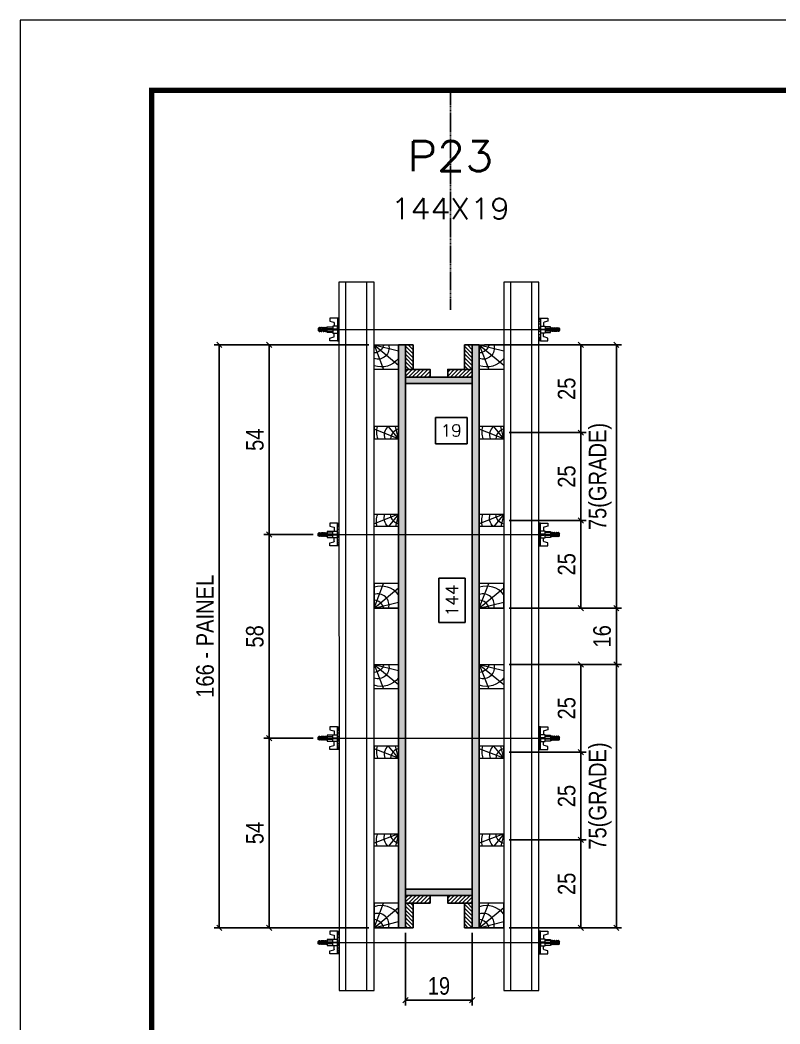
# Model space of a CAD drawing. Extents: x 808 to 7089, y -98 to 17032.
# Drawn here: x 808 to 1241, y 9569 to 10141 of the extents above; entities that cross this region are included whole.
import ezdxf
from ezdxf.enums import TextEntityAlignment as Align

# ---------------------------------------------------------------- set-up
doc = ezdxf.new("R2010")
doc.units = 0
doc.linetypes.add('DASHED', pattern=[0.75, 0.5, -0.25])
doc.linetypes.add('HIDDEN', pattern=[0.375, 0.25, -0.125])
for name, color, linetype in [('CHAPA', 1, 'Continuous'), ('Cota Seção (2x)', 241, 'Continuous'), ('MEIO_PONT', 93, 'Continuous'), ('SARRAFO', 251, 'Continuous'), ('Texto de Titulo', 7, 'Continuous'), ('Texto Qtd Sarr', 242, 'Continuous')]:
    doc.layers.add(name, color=color, linetype=linetype)
for name, color, linetype, lineweight in [('Folhas', 255, 'Continuous', 9), ('Hachura', 251, 'Continuous', 9), ('Madeira', 126, 'Continuous', 18), ('Perfil Metálico', 224, 'Continuous', 18), ('SARRAFO DE PRESSAO', 251, 'DASHED', 9), ('Texto Seção', 7, 'Continuous', 15)]:
    doc.layers.add(name, color=color, linetype=linetype, lineweight=lineweight)
doc.styles.add('COTA TECNICA 2X', font='techl___.ttf', dxfattribs={"height": 10})
doc.styles.add('ROMANS', font='romans.shx')
doc.dimstyles.new('SECAO PILAR', dxfattribs={"dimtxt": 10, "dimasz": 3, "dimexe": 3, "dimexo": 3, "dimgap": 3, "dimtad": 1, "dimdec": 1, "dimlfac": 0.5, "dimzin": 12, "dimdsep": 46, "dimtxsty": 'COTA TECNICA 2X', "dimblk1": 'OBLIQUE', "dimblk2": 'OBLIQUE', "dimsah": 1, "dimcen": 0.9, "dimclrd": 256, "dimclre": 256, "dimclrt": 256, "dimadec": 1, "dimazin": 3, "dimtfac": 1, "dimtdec": 1, "dimtmove": 0, "dimatfit": 3, "dimfxl": 1, "dimtolj": 1, "dimtzin": 12, "dimarcsym": 0})
doc.dimstyles.new('SECÇÃO 2', dxfattribs={"dimtxt": 7, "dimasz": 6, "dimexe": 0.18, "dimexo": 2, "dimgap": -4, "dimtad": 3, "dimdec": 1, "dimlfac": 0.5, "dimzin": 12, "dimdsep": 46, "dimtxsty": 'ROMANS', "dimblk": 'ARCHTICK', "dimcen": 0.09, "dimse1": 1, "dimse2": 1, "dimsd1": 1, "dimsd2": 1, "dimclrd": 180, "dimclre": 5, "dimclrt": 1, "dimadec": 0, "dimazin": 3, "dimtfac": 1, "dimtdec": 1, "dimtofl": 0, "dimtmove": 0, "dimatfit": 3, "dimldrblk": 'ARCHTICK', "dimfxl": 1, "dimtolj": 1, "dimtzin": 0, "dimarcsym": 0})
pattern_1 = [(135, (-21863.519, 19079.9764), (-1.12253202, -1.12253202), [])]

# ---------------------------------------------------------------- blocks, each defined once
blk = doc.blocks.new('9999999999')
at = {"layer": 'Folhas'}
blk.add_lwpolyline([(98138.98, 34190.21), (99623.98, 34190.21), (99623.98, 35240.21), (98138.98, 35240.21)], close=True, dxfattribs=at)
at = {"layer": 'Folhas', "color": 30, "const_width": 3}
blk.add_lwpolyline([(98213.98, 34230.21), (99583.98, 34230.21), (99583.98, 35200.21), (98213.98, 35200.21)], close=True, dxfattribs=at)
blk = doc.blocks.new('titulo1')
at = {"layer": 'Defpoints', "color": 252, "linetype": 'HIDDEN', "ltscale": 2}
blk.add_line((0, 0), (0, 125), dxfattribs=at)
at = {"layer": 'Defpoints', "style": 'ROMANS', "oblique": 15}
blk.add_attdef('FOLHA', text='', height=10, dxfattribs=at).set_placement((0, 15.58), align=Align.MIDDLE_CENTER)
at = {"layer": 'Texto Qtd Sarr', "color": 3, "style": 'ROMANS', "oblique": 15}
for tag, height, p in [('TITULO', 17, (0, 71.45)), ('SEÇÃO', 12, (0, 41.55))]:
    blk.add_attdef(tag, text='', height=height, dxfattribs=at).set_placement(p, align=Align.MIDDLE_CENTER)
blk = doc.blocks.new('*D807')
at = {"layer": 'Cota Seção (2x)', "color": 180, "lineweight": -2, "transparency": 16777216}
for p, q in [((1062.89, 9914.74), (1044.89, 9914.74)), ((1044.89, 9914.74), (1044.89, 9899.74)), ((1062.89, 9899.74), (1062.89, 9914.74)), ((1044.89, 9899.74), (1062.89, 9899.74))]:
    blk.add_line(p, q, dxfattribs=at)
at = {"layer": 'Defpoints', "color": 0, "transparency": 16777216}
for p in [(1027.89, 9916.7), (1065.89, 9916.7), (1027.89, 9895.74)]:
    blk.add_point(p, dxfattribs=at)
at = {"layer": 'Cota Seção (2x)', "color": 1, "transparency": 16777216, "insert": (1053.89, 9907.24), "char_height": 7, "attachment_point": 5, "style": 'ROMANS'}
blk.add_mtext('\\A1;19', dxfattribs=at)
blk = doc.blocks.new('_ArchTick')
at = {"color": 0, "linetype": 'ByBlock', "const_width": 0.15}
blk.add_lwpolyline([(-0.5, -0.5), (0.5, 0.5)], dxfattribs=at)
blk = doc.blocks.new('*D808')
at = {"layer": 'Cota Seção (2x)', "color": 180, "lineweight": -2, "transparency": 16777216}
for p, q in [((1061.89, 9823.14), (1046.89, 9823.14)), ((1046.89, 9823.14), (1046.89, 9797.8)), ((1061.89, 9797.8), (1061.89, 9823.14)), ((1046.89, 9797.8), (1061.89, 9797.8))]:
    blk.add_line(p, q, dxfattribs=at)
at = {"layer": 'Defpoints', "color": 0, "transparency": 16777216}
for p in [(1027.89, 9934.02), (1027.89, 9646.02), (1065.89, 9646.02)]:
    blk.add_point(p, dxfattribs=at)
at = {"layer": 'Cota Seção (2x)', "color": 1, "transparency": 16777216, "insert": (1054.39, 9810.47), "char_height": 7, "attachment_point": 5, "rotation": 90, "style": 'ROMANS'}
blk.add_mtext('\\A1;144', dxfattribs=at)
blk = doc.blocks.new('_Oblique')
at = {"color": 0, "linetype": 'ByBlock', "lineweight": -2}
blk.add_line((-0.5, -0.5), (0.5, 0.5), dxfattribs=at)
blk = doc.blocks.new('*D809')
at = {"layer": 'Cota Seção (2x)', "lineweight": -2, "transparency": 16777216}
for p, q in [((1006.9, 9956.02), (918.73, 9956.02)), ((921.73, 9956.02), (921.73, 9624.02)), ((1006.94, 9624.02), (918.73, 9624.02))]:
    blk.add_line(p, q, dxfattribs=at)
at = {"layer": 'Defpoints', "color": 0, "transparency": 16777216}
for p in [(1009.9, 9956.02), (921.73, 9624.02), (1009.94, 9624.02)]:
    blk.add_point(p, dxfattribs=at)
at = {"layer": 'Cota Seção (2x)', "lineweight": -2, "transparency": 16777216, "xscale": 3, "yscale": 3, "zscale": 3}
for p, rotation in [((921.73, 9956.02), 90), ((921.73, 9624.02), 270)]:
    blk.add_blockref('_Oblique', p, dxfattribs=dict(at, rotation=rotation))
at = {"layer": 'Cota Seção (2x)', "transparency": 16777216, "insert": (913.63, 9790.02), "char_height": 10, "attachment_point": 5, "rotation": 90, "style": 'COTA TECNICA 2X'}
blk.add_mtext('\\A1;166 - PAINEL', dxfattribs=at)
blk = doc.blocks.new('*D810')
at = {"layer": 'Cota Seção (2x)', "lineweight": -2, "transparency": 16777216}
for p, q in [((1006.89, 9956.02), (947.15, 9956.02)), ((950.15, 9956.02), (950.15, 9847.96)), ((975.12, 9847.96), (947.15, 9847.96))]:
    blk.add_line(p, q, dxfattribs=at)
at = {"layer": 'Defpoints', "color": 0, "transparency": 16777216}
for p in [(1009.89, 9956.02), (950.15, 9847.96), (978.12, 9847.96)]:
    blk.add_point(p, dxfattribs=at)
at = {"layer": 'Cota Seção (2x)', "lineweight": -2, "transparency": 16777216, "xscale": 3, "yscale": 3, "zscale": 3}
for p, rotation in [((950.15, 9956.02), 90), ((950.15, 9847.96), 270)]:
    blk.add_blockref('_Oblique', p, dxfattribs=dict(at, rotation=rotation))
at = {"layer": 'Cota Seção (2x)', "transparency": 16777216, "insert": (942.04, 9901.99), "char_height": 10, "attachment_point": 5, "rotation": 90, "style": 'COTA TECNICA 2X'}
blk.add_mtext('\\A1;54', dxfattribs=at)
blk = doc.blocks.new('*D811')
at = {"layer": 'Cota Seção (2x)', "lineweight": -2, "transparency": 16777216}
for p, q in [((975.12, 9731.96), (947.15, 9731.96)), ((950.15, 9731.96), (950.15, 9624.02)), ((1006.89, 9624.02), (947.15, 9624.02))]:
    blk.add_line(p, q, dxfattribs=at)
at = {"layer": 'Defpoints', "color": 0, "transparency": 16777216}
for p in [(978.12, 9731.96), (950.15, 9624.02), (1009.89, 9624.02)]:
    blk.add_point(p, dxfattribs=at)
at = {"layer": 'Cota Seção (2x)', "lineweight": -2, "transparency": 16777216, "xscale": 3, "yscale": 3, "zscale": 3}
for p, rotation in [((950.15, 9731.96), 90), ((950.15, 9624.02), 270)]:
    blk.add_blockref('_Oblique', p, dxfattribs=dict(at, rotation=rotation))
at = {"layer": 'Cota Seção (2x)', "transparency": 16777216, "insert": (942.04, 9677.99), "char_height": 10, "attachment_point": 5, "rotation": 90, "style": 'COTA TECNICA 2X'}
blk.add_mtext('\\A1;54', dxfattribs=at)
blk = doc.blocks.new('*D812')
at = {"layer": 'Cota Seção (2x)', "lineweight": -2, "transparency": 16777216}
for p, q in [((1072.89, 9956.02), (1130.82, 9956.02)), ((1127.82, 9956.02), (1127.82, 9906.02)), ((1086.89, 9906.02), (1130.82, 9906.02))]:
    blk.add_line(p, q, dxfattribs=at)
at = {"layer": 'Defpoints', "color": 0, "transparency": 16777216}
for p in [(1069.89, 9956.02), (1083.89, 9906.02), (1127.82, 9906.02)]:
    blk.add_point(p, dxfattribs=at)
at = {"layer": 'Cota Seção (2x)', "lineweight": -2, "transparency": 16777216, "xscale": 3, "yscale": 3, "zscale": 3}
for p, rotation in [((1127.82, 9956.02), 90), ((1127.82, 9906.02), 270)]:
    blk.add_blockref('_Oblique', p, dxfattribs=dict(at, rotation=rotation))
at = {"layer": 'Cota Seção (2x)', "transparency": 16777216, "insert": (1119.71, 9931.02), "char_height": 10, "attachment_point": 5, "rotation": 90, "style": 'COTA TECNICA 2X'}
blk.add_mtext('\\A1;25', dxfattribs=at)
blk = doc.blocks.new('C')
at = {"layer": 'Hachura', "color": 0}
for p, q in [((0, 3.22), (0, -3.22)), ((0.45, 3.22), (0, 3.22)), ((0.46, 3.16), (0, 3.16)), ((0.46, 3.05), (0, 3.05)), ((0.46, 2.88), (0, 2.88)), ((0.45, -3.23), (0.45, 3.22)), ((0.45, 3.22), (2.58, 3.22)), ((2.58, 3.22), (2.58, 2.39)), ((0, 2.75), (0, -1.16)), ((0.46, 2.65), (0, 2.65)), ((0.46, 2.23), (0, 2.23)), ((0.46, 1.51), (0, 1.51)), ((0.39, 0.49), (0.17, 0.49)), ((1.74, 0.97), (0.45, 0.97)), ((1.45, 0.1), (0.45, 0.1)), ((1.35, 1.94), (1.35, 0.96)), ((2.58, 2.39), (1.47, 2.09)), ((1.74, -0.97), (1.74, 0.97)), ((1.74, 0.97), (1.74, 0.84)), ((1.74, 0.97), (1.74, 0.84)), ((1.74, 0.84), (3.35, 0.84)), ((3.35, 0.45), (1.74, 0.45)), ((3.32, 0.84), (3.32, -0.84)), ((3.35, 0.84), (3.35, -0.84)), ((3.68, 0.45), (3.35, 0.45)), ((3.84, -0.52), (3.35, 0.45)), ((3.35, 0.06), (3.67, -0.57)), ((3.68, 0.45), (4.16, -0.52)), ((3.72, 0.5), (4.25, -0.57)), ((4.37, -0.55), (3.83, 0.53)), ((4.15, 0.45), (3.93, 0.45)), ((4.42, -0.52), (3.93, 0.45)), ((4.15, 0.45), (4.26, 0.45)), ((4.26, 0.45), (4.74, -0.52)), ((4.3, 0.5), (4.83, -0.57)), ((4.95, -0.55), (4.41, 0.53)), ((4.51, 0.45), (4.84, 0.45)), ((5, -0.52), (4.51, 0.45)), ((4.84, 0.45), (5.32, -0.52)), ((4.88, 0.5), (5.41, -0.57)), ((5.53, -0.55), (4.99, 0.53)), ((5.58, -0.52), (5.09, 0.45)), ((5.42, 0.45), (5.09, 0.45)), ((5.58, -0.52), (5.09, 0.45)), ((5.42, 0.45), (5.74, -0.19)), ((5.46, 0.5), (5.74, -0.07)), ((5.74, 0.19), (5.57, 0.53)), ((5.74, 0.32), (5.68, 0.45)), ((5.68, 0.45), (5.74, 0.45)), ((5.74, 0.45), (5.9, 0.29)), ((5.74, 0.45), (5.74, -0.52)), ((5.9, -0.36), (5.9, 0.29)), ((0.45, 0), (0, 0)), ((0.46, -1.52), (0, -1.52)), ((0.46, -2.23), (0, -2.23)), ((0.46, -2.65), (0, -2.65)), ((0.08, -0.48), (0.29, -0.48)), ((0.29, -0.48), (0.4, -0.48)), ((0.45, 0), (0.45, -0.97)), ((0.45, -0.16), (1.45, -0.16)), ((0.45, -0.65), (0.45, -0.32)), ((0.45, -3.23), (0.45, -0.65)), ((0.45, -0.97), (1.74, -0.97)), ((1.35, -1.94), (1.35, -0.97)), ((2.58, -2.39), (1.47, -2.1)), ((3.35, -0.32), (1.74, -0.32)), ((3.35, -0.84), (1.74, -0.84)), ((2.58, -3.23), (2.58, -2.39)), ((3.35, -0.07), (3.58, -0.52)), ((3.35, -0.52), (3.58, -0.52)), ((3.84, -0.52), (4.16, -0.52)), ((4.42, -0.52), (4.74, -0.52)), ((4.63, -0.52), (4.74, -0.52)), ((5, -0.52), (5.32, -0.52)), ((5.58, -0.52), (5.74, -0.52)), ((5.74, -0.52), (5.9, -0.36)), ((5.74, -0.52), (5.74, -0.52)), ((0.46, -2.88), (0, -2.88)), ((0.46, -3.05), (0, -3.05)), ((0.46, -3.16), (0, -3.16)), ((0, -3.22), (2.57, -3.22))]:
    blk.add_line(p, q, dxfattribs=at)
for centre, radius, start, end in [((1.52, 1.94), 0.161, 104.7436, 180), ((1.44, -0.03), 0.129, 272.695, 87.305), ((3.81, 0.39), 0.143, 25.5688, 154.4312), ((4.39, 0.39), 0.143, 25.5688, 154.4312), ((4.97, 0.39), 0.143, 25.5688, 154.4312), ((5.55, 0.39), 0.143, 25.5688, 154.4312), ((0.17, -0.37), 0.174, 221.744, 317.8592), ((1.52, -1.94), 0.161, 180, 255.2564), ((3.71, -0.4), 0.174, 222.1408, 318.256), ((4.29, -0.4), 0.174, 222.1408, 318.256), ((4.87, -0.4), 0.174, 222.1408, 318.256), ((5.45, -0.4), 0.174, 222.1408, 318.256), ((5.61, -0.4), 0.174, 317.8592, 318.256)]:
    blk.add_arc(centre, radius, start, end, dxfattribs=at)
blk = doc.blocks.new('*D826')
at = {"layer": 'Cota Seção (2x)', "lineweight": -2, "transparency": 16777216}
for p, q in [((975.12, 9847.96), (947.15, 9847.96)), ((950.15, 9847.96), (950.15, 9731.96)), ((975.12, 9731.96), (947.15, 9731.96))]:
    blk.add_line(p, q, dxfattribs=at)
at = {"layer": 'Defpoints', "color": 0, "transparency": 16777216}
for p in [(978.12, 9847.96), (950.15, 9731.96), (978.12, 9731.96)]:
    blk.add_point(p, dxfattribs=at)
at = {"layer": 'Cota Seção (2x)', "lineweight": -2, "transparency": 16777216, "xscale": 3, "yscale": 3, "zscale": 3}
for p, rotation in [((950.15, 9847.96), 90), ((950.15, 9731.96), 270)]:
    blk.add_blockref('_Oblique', p, dxfattribs=dict(at, rotation=rotation))
at = {"layer": 'Cota Seção (2x)', "transparency": 16777216, "insert": (942.02, 9789.96), "char_height": 10, "attachment_point": 5, "rotation": 90, "style": 'COTA TECNICA 2X'}
blk.add_mtext('\\A1;58', dxfattribs=at)
blk = doc.blocks.new('PONTALETE')
at = {"layer": 'Madeira'}
for q in [(2.71, 7), (7, 5.76), (7, 1.74)]:
    blk.add_line((0, 0), q, dxfattribs=at)
blk.add_lwpolyline([(0, 0), (7, 0), (7, 7), (0, 7)], close=True, dxfattribs=at)
for centre, radius, start, end in [((2.04, 0.06), 6.23, 37.2818, 109.0913), ((1.09, 0.9), 3.19, 343.603, 109.9847), ((-0.21, -0.78), 3.09, 14.6322, 86.0383)]:
    blk.add_arc(centre, radius, start, end, dxfattribs=at)
blk = doc.blocks.new('MEIO PONTALETE')
at = {"layer": 'Madeira'}
for q in [(2.71, 7), (3.5, 2.88), (3.5, 0.87)]:
    blk.add_line((0, 0), q, dxfattribs=at)
blk.add_lwpolyline([(0, 0), (3.5, 0), (3.5, 7), (0, 7)], close=True, dxfattribs=at)
for centre, radius, start, end in [((2.04, 0.06), 6.23, 76.4499, 109.0913), ((1.09, 0.9), 3.19, 40.9063, 109.9847), ((-0.21, -0.78), 3.09, 14.6322, 86.0383)]:
    blk.add_arc(centre, radius, start, end, dxfattribs=at)
blk = doc.blocks.new('*D827')
at = {"layer": 'Cota Seção (2x)', "lineweight": -2, "transparency": 16777216}
for p, q in [((1086.89, 9906.02), (1130.82, 9906.02)), ((1127.82, 9906.02), (1127.82, 9856.02)), ((1086.89, 9856.02), (1130.82, 9856.02))]:
    blk.add_line(p, q, dxfattribs=at)
at = {"layer": 'Defpoints', "color": 0, "transparency": 16777216}
for p in [(1083.89, 9906.02), (1083.89, 9856.02), (1127.82, 9856.02)]:
    blk.add_point(p, dxfattribs=at)
at = {"layer": 'Cota Seção (2x)', "lineweight": -2, "transparency": 16777216, "xscale": 3, "yscale": 3, "zscale": 3}
for p, rotation in [((1127.82, 9906.02), 90), ((1127.82, 9856.02), 270)]:
    blk.add_blockref('_Oblique', p, dxfattribs=dict(at, rotation=rotation))
at = {"layer": 'Cota Seção (2x)', "transparency": 16777216, "insert": (1119.71, 9881.02), "char_height": 10, "attachment_point": 5, "rotation": 90, "style": 'COTA TECNICA 2X'}
blk.add_mtext('\\A1;25', dxfattribs=at)
blk = doc.blocks.new('*D828')
at = {"layer": 'Cota Seção (2x)', "lineweight": -2, "transparency": 16777216}
for p, q in [((1086.89, 9856.02), (1130.82, 9856.02)), ((1127.82, 9856.02), (1127.82, 9806.02)), ((1086.89, 9806.02), (1130.82, 9806.02))]:
    blk.add_line(p, q, dxfattribs=at)
at = {"layer": 'Defpoints', "color": 0, "transparency": 16777216}
for p in [(1083.89, 9856.02), (1083.89, 9806.02), (1127.82, 9806.02)]:
    blk.add_point(p, dxfattribs=at)
at = {"layer": 'Cota Seção (2x)', "lineweight": -2, "transparency": 16777216, "xscale": 3, "yscale": 3, "zscale": 3}
for p, rotation in [((1127.82, 9856.02), 90), ((1127.82, 9806.02), 270)]:
    blk.add_blockref('_Oblique', p, dxfattribs=dict(at, rotation=rotation))
at = {"layer": 'Cota Seção (2x)', "transparency": 16777216, "insert": (1119.71, 9831.02), "char_height": 10, "attachment_point": 5, "rotation": 90, "style": 'COTA TECNICA 2X'}
blk.add_mtext('\\A1;25', dxfattribs=at)
blk = doc.blocks.new('*D829')
at = {"layer": 'Cota Seção (2x)', "lineweight": -2, "transparency": 16777216}
for p, q in [((1086.89, 9774.02), (1130.82, 9774.02)), ((1127.82, 9774.02), (1127.82, 9724.02)), ((1086.89, 9724.02), (1130.82, 9724.02))]:
    blk.add_line(p, q, dxfattribs=at)
at = {"layer": 'Defpoints', "color": 0, "transparency": 16777216}
for p in [(1083.89, 9774.02), (1083.89, 9724.02), (1127.82, 9724.02)]:
    blk.add_point(p, dxfattribs=at)
at = {"layer": 'Cota Seção (2x)', "lineweight": -2, "transparency": 16777216, "xscale": 3, "yscale": 3, "zscale": 3}
for p, rotation in [((1127.82, 9774.02), 90), ((1127.82, 9724.02), 270)]:
    blk.add_blockref('_Oblique', p, dxfattribs=dict(at, rotation=rotation))
at = {"layer": 'Cota Seção (2x)', "transparency": 16777216, "insert": (1119.71, 9749.02), "char_height": 10, "attachment_point": 5, "rotation": 90, "style": 'COTA TECNICA 2X'}
blk.add_mtext('\\A1;25', dxfattribs=at)
blk = doc.blocks.new('*D830')
at = {"layer": 'Cota Seção (2x)', "lineweight": -2, "transparency": 16777216}
for p, q in [((1086.89, 9724.02), (1130.82, 9724.02)), ((1127.82, 9724.02), (1127.82, 9674.02)), ((1086.89, 9674.02), (1130.82, 9674.02))]:
    blk.add_line(p, q, dxfattribs=at)
at = {"layer": 'Defpoints', "color": 0, "transparency": 16777216}
for p in [(1083.89, 9724.02), (1083.89, 9674.02), (1127.82, 9674.02)]:
    blk.add_point(p, dxfattribs=at)
at = {"layer": 'Cota Seção (2x)', "lineweight": -2, "transparency": 16777216, "xscale": 3, "yscale": 3, "zscale": 3}
for p, rotation in [((1127.82, 9724.02), 90), ((1127.82, 9674.02), 270)]:
    blk.add_blockref('_Oblique', p, dxfattribs=dict(at, rotation=rotation))
at = {"layer": 'Cota Seção (2x)', "transparency": 16777216, "insert": (1119.71, 9699.02), "char_height": 10, "attachment_point": 5, "rotation": 90, "style": 'COTA TECNICA 2X'}
blk.add_mtext('\\A1;25', dxfattribs=at)
blk = doc.blocks.new('*D831')
at = {"layer": 'Cota Seção (2x)', "lineweight": -2, "transparency": 16777216}
for p, q in [((1086.89, 9674.02), (1130.82, 9674.02)), ((1127.82, 9674.02), (1127.82, 9624.02)), ((1086.88, 9624.02), (1130.82, 9624.02))]:
    blk.add_line(p, q, dxfattribs=at)
at = {"layer": 'Defpoints', "color": 0, "transparency": 16777216}
for p in [(1083.89, 9674.02), (1083.88, 9624.02), (1127.82, 9624.02)]:
    blk.add_point(p, dxfattribs=at)
at = {"layer": 'Cota Seção (2x)', "lineweight": -2, "transparency": 16777216, "xscale": 3, "yscale": 3, "zscale": 3}
for p, rotation in [((1127.82, 9674.02), 90), ((1127.82, 9624.02), 270)]:
    blk.add_blockref('_Oblique', p, dxfattribs=dict(at, rotation=rotation))
at = {"layer": 'Cota Seção (2x)', "transparency": 16777216, "insert": (1119.71, 9649.02), "char_height": 10, "attachment_point": 5, "rotation": 90, "style": 'COTA TECNICA 2X'}
blk.add_mtext('\\A1;25', dxfattribs=at)
blk = doc.blocks.new('*D832')
at = {"layer": 'Cota Seção (2x)', "lineweight": -2, "transparency": 16777216}
for p, q in [((1086.86, 9774.02), (1151.01, 9774.02)), ((1148.01, 9624.03), (1148.01, 9774.02)), ((1086.88, 9624.03), (1151.01, 9624.03))]:
    blk.add_line(p, q, dxfattribs=at)
at = {"layer": 'Defpoints', "color": 0, "transparency": 16777216}
for p in [(1083.86, 9774.02), (1148.01, 9774.02), (1083.88, 9624.03)]:
    blk.add_point(p, dxfattribs=at)
at = {"layer": 'Cota Seção (2x)', "lineweight": -2, "transparency": 16777216, "xscale": 3, "yscale": 3, "zscale": 3}
for p, rotation in [((1148.01, 9774.02), 90), ((1148.01, 9624.03), 270)]:
    blk.add_blockref('_Oblique', p, dxfattribs=dict(at, rotation=rotation))
at = {"layer": 'Cota Seção (2x)', "transparency": 16777216, "insert": (1138.79, 9699.03), "char_height": 10, "attachment_point": 5, "rotation": 90, "style": 'COTA TECNICA 2X'}
blk.add_mtext('\\A1;75(GRADE)', dxfattribs=at)
blk = doc.blocks.new('*D833')
at = {"layer": 'Cota Seção (2x)', "lineweight": -2, "transparency": 16777216}
for p, q in [((1086.89, 9956.02), (1151.01, 9956.02)), ((1148.01, 9806.02), (1148.01, 9956.02)), ((1086.89, 9806.02), (1151.01, 9806.02))]:
    blk.add_line(p, q, dxfattribs=at)
at = {"layer": 'Defpoints', "color": 0, "transparency": 16777216}
for p in [(1083.89, 9956.02), (1148.01, 9956.02), (1083.89, 9806.02)]:
    blk.add_point(p, dxfattribs=at)
at = {"layer": 'Cota Seção (2x)', "lineweight": -2, "transparency": 16777216, "xscale": 3, "yscale": 3, "zscale": 3}
for p, rotation in [((1148.01, 9956.02), 90), ((1148.01, 9806.02), 270)]:
    blk.add_blockref('_Oblique', p, dxfattribs=dict(at, rotation=rotation))
at = {"layer": 'Cota Seção (2x)', "transparency": 16777216, "insert": (1138.79, 9881.02), "char_height": 10, "attachment_point": 5, "rotation": 90, "style": 'COTA TECNICA 2X'}
blk.add_mtext('\\A1;75(GRADE)', dxfattribs=at)
blk = doc.blocks.new('*D834')
at = {"layer": 'Cota Seção (2x)', "lineweight": -2, "transparency": 16777216}
for p, q in [((1027.89, 9621.02), (1027.89, 9579.72)), ((1065.89, 9621.02), (1065.89, 9579.72)), ((1027.89, 9582.72), (1065.89, 9582.72))]:
    blk.add_line(p, q, dxfattribs=at)
at = {"layer": 'Defpoints', "color": 0, "transparency": 16777216}
for p in [(1027.89, 9624.02), (1065.89, 9624.02), (1065.89, 9582.72)]:
    blk.add_point(p, dxfattribs=at)
at = {"layer": 'Cota Seção (2x)', "lineweight": -2, "transparency": 16777216, "xscale": 3, "yscale": 3, "zscale": 3, "rotation": 180}
blk.add_blockref('_Oblique', (1027.89, 9582.72), dxfattribs=at)
at = {"layer": 'Cota Seção (2x)', "lineweight": -2, "transparency": 16777216, "xscale": 3, "yscale": 3, "zscale": 3}
blk.add_blockref('_Oblique', (1065.89, 9582.72), dxfattribs=at)
at = {"layer": 'Cota Seção (2x)', "transparency": 16777216, "insert": (1046.89, 9590.81), "char_height": 10, "attachment_point": 5, "style": 'COTA TECNICA 2X'}
blk.add_mtext('\\A1;19', dxfattribs=at)
blk = doc.blocks.new('*D835')
at = {"layer": 'Cota Seção (2x)', "lineweight": -2, "transparency": 16777216}
for p, q in [((1086.89, 9806.02), (1151.01, 9806.02)), ((1148.01, 9806.02), (1148.01, 9774.02)), ((1086.89, 9774.02), (1151.01, 9774.02))]:
    blk.add_line(p, q, dxfattribs=at)
at = {"layer": 'Defpoints', "color": 0, "transparency": 16777216}
for p in [(1083.89, 9806.02), (1083.89, 9774.02), (1148.01, 9774.02)]:
    blk.add_point(p, dxfattribs=at)
at = {"layer": 'Cota Seção (2x)', "lineweight": -2, "transparency": 16777216, "xscale": 3, "yscale": 3, "zscale": 3}
for p, rotation in [((1148.01, 9806.02), 90), ((1148.01, 9774.02), 270)]:
    blk.add_blockref('_Oblique', p, dxfattribs=dict(at, rotation=rotation))
at = {"layer": 'Cota Seção (2x)', "transparency": 16777216, "insert": (1139.91, 9790.02), "char_height": 10, "attachment_point": 5, "rotation": 90, "style": 'COTA TECNICA 2X'}
blk.add_mtext('\\A1;16', dxfattribs=at)

msp = doc.modelspace()

# ---------------------------------------------------------------- hatches: boundary and pattern name
at = {"layer": 'Hachura'}
h = msp.add_hatch(color=256, dxfattribs=at)
h.dxf.hatch_style = 1
h.paths.add_polyline_path([(1027.89, 9624.02), (1023.89, 9624.02), (1023.89, 9956.02), (1027.89, 9956.02)])
h = msp.add_hatch(dxfattribs=at)
h.set_pattern_fill('ANSI31', color=256, scale=0.5, angle=90, style=0)
h.set_pattern_definition(pattern_1)
h.paths.add_polyline_path([(1027.89, 9942.02), (1032.29, 9942.02), (1032.29, 9956.02), (1027.89, 9956.02)])
h = msp.add_hatch(dxfattribs=at)
h.set_pattern_fill('ANSI31', color=256, scale=0.5, angle=90, style=0)
h.set_pattern_definition(pattern_1)
h.paths.add_polyline_path([(1065.89, 9942.02), (1061.49, 9942.02), (1061.49, 9956.02), (1065.89, 9956.02)])
h = msp.add_hatch(color=256, dxfattribs=at)
h.dxf.hatch_style = 1
h.paths.add_polyline_path([(1065.89, 9624.02), (1069.89, 9624.02), (1069.89, 9956.02), (1065.89, 9956.02)])
h = msp.add_hatch(dxfattribs=at)
h.set_pattern_fill('ANSI31', color=256, scale=0.5, angle=540, style=0)
h.set_pattern_definition([(225, (-8461.0627, -12987.3836), (1.12253202, -1.12253202), [])])
h.paths.add_polyline_path([(1027.89, 9942.02), (1027.89, 9937.62), (1041.89, 9937.62), (1041.89, 9942.02)])
h = msp.add_hatch(dxfattribs=at)
h.set_pattern_fill('ANSI31', color=256, scale=0.5, angle=540, style=0)
h.set_pattern_definition([(225, (-8437.0627, -12987.3836), (1.12253202, -1.12253202), [])])
h.paths.add_polyline_path([(1051.89, 9942.02), (1051.89, 9937.62), (1065.89, 9937.62), (1065.89, 9942.02)])
h = msp.add_hatch(color=256, dxfattribs=at)
h.dxf.hatch_style = 1
h.paths.add_polyline_path([(1027.89, 9937.62), (1027.89, 9934.02), (1065.89, 9934.02), (1065.89, 9937.62)])
h = msp.add_hatch(color=256, dxfattribs=at)
h.dxf.hatch_style = 1
h.paths.add_polyline_path([(1027.89, 9646.02), (1027.89, 9642.42), (1065.89, 9642.42), (1065.89, 9646.02)])
h = msp.add_hatch(dxfattribs=at)
h.set_pattern_fill('ANSI31', color=256, scale=0.5, angle=540, style=0)
h.set_pattern_definition([(225, (-8461.0627, -13286.9836), (1.12253202, -1.12253202), [])])
h.paths.add_polyline_path([(1027.89, 9642.42), (1027.89, 9638.02), (1041.89, 9638.02), (1041.89, 9642.42)])
h = msp.add_hatch(dxfattribs=at)
h.set_pattern_fill('ANSI31', color=256, scale=0.5, angle=540, style=0)
h.set_pattern_definition([(225, (-8437.0627, -13286.9836), (1.12253202, -1.12253202), [])])
h.paths.add_polyline_path([(1051.89, 9642.42), (1051.89, 9638.02), (1065.89, 9638.02), (1065.89, 9642.42)])
h = msp.add_hatch(dxfattribs=at)
h.set_pattern_fill('ANSI31', color=256, scale=0.5, angle=90, style=0)
h.set_pattern_definition([(135, (-21863.519, 19126.9764), (-1.12253202, -1.12253202), [])])
h.paths.add_polyline_path([(1027.89, 9638.02), (1032.29, 9638.02), (1032.29, 9624.02), (1027.89, 9624.02)])
h = msp.add_hatch(dxfattribs=at)
h.set_pattern_fill('ANSI31', color=256, scale=0.5, angle=90, style=0)
h.set_pattern_definition([(135, (-21863.519, 18761.9764), (-1.12253202, -1.12253202), [])])
h.paths.add_polyline_path([(1065.89, 9624.02), (1061.49, 9624.02), (1061.49, 9638.02), (1065.89, 9638.02)])

# ---------------------------------------------------------------- linework, layer by layer
at = {"layer": 'CHAPA'}
for points in [[(1027.89, 9624.02), (1023.89, 9624.02), (1023.89, 9956.02), (1027.89, 9956.02)], [(1065.89, 9624.02), (1069.89, 9624.02), (1069.89, 9956.02), (1065.89, 9956.02)], [(1027.89, 9937.62), (1027.89, 9934.02), (1065.89, 9934.02), (1065.89, 9937.62)], [(1027.89, 9646.02), (1027.89, 9642.42), (1065.89, 9642.42), (1065.89, 9646.02)]]:
    msp.add_lwpolyline(points, close=True, dxfattribs=at)
at = {"layer": 'Hachura'}
for p, q in [((979.12, 9964.71), (1110.86, 9964.71)), ((979.12, 9848.02), (1110.86, 9848.02)), ((979.12, 9732.02), (1110.86, 9732.02)), ((979.12, 9615.64), (1110.86, 9615.64))]:
    msp.add_line(p, q, dxfattribs=at)
at = {"layer": 'Madeira'}
for points in [[(1009.89, 9956.02), (1023.89, 9956.02), (1023.89, 9806.02), (1009.89, 9806.02)], [(1069.89, 9956.02), (1083.89, 9956.02), (1083.89, 9806.02), (1069.89, 9806.02)], [(1009.89, 9774.02), (1023.89, 9774.02), (1023.89, 9624.02), (1009.89, 9624.02)], [(1069.89, 9774.02), (1083.89, 9774.02), (1083.89, 9624.02), (1069.89, 9624.02)]]:
    msp.add_lwpolyline(points, close=True, dxfattribs=at)
at = {"layer": 'MEIO_PONT'}
for points in [[(1023.89, 9624.02), (1009.89, 9624.02), (1009.89, 9624.02), (1023.89, 9624.02)], [(1083.89, 9624.02), (1069.89, 9624.02), (1069.89, 9624.02), (1083.89, 9624.02)]]:
    msp.add_lwpolyline(points, close=True, dxfattribs=at)
at = {"layer": 'Perfil Metálico'}
for p, q in [((993.89, 9588.31), (993.89, 9991.74)), ((1005.89, 9588.31), (1005.89, 9991.74)), ((1087.83, 9588.31), (1087.83, 9991.74)), ((1099.83, 9588.31), (1099.83, 9991.74))]:
    msp.add_line(p, q, dxfattribs=at)
for points in [[(1009.89, 9991.74), (989.89, 9991.74), (989.95, 9588.31), (1009.95, 9588.31)], [(1083.89, 9588.31), (1103.89, 9588.31), (1103.83, 9991.74), (1083.83, 9991.74)]]:
    msp.add_lwpolyline(points, close=True, dxfattribs=at)
at = {"layer": 'SARRAFO'}
for points in [[(1032.29, 9956.02), (1032.29, 9942.02), (1027.89, 9942.02), (1027.89, 9956.02)], [(1032.29, 9956.02), (1032.29, 9942.02), (1027.89, 9942.02), (1027.89, 9956.02)], [(1061.49, 9956.02), (1061.49, 9942.02), (1065.89, 9942.02), (1065.89, 9956.02)], [(1061.49, 9956.02), (1061.49, 9942.02), (1065.89, 9942.02), (1065.89, 9956.02)], [(1041.89, 9937.62), (1027.89, 9937.62), (1027.89, 9942.02), (1041.89, 9942.02)], [(1041.89, 9937.62), (1027.89, 9937.62), (1027.89, 9942.02), (1041.89, 9942.02)], [(1065.89, 9937.62), (1051.89, 9937.62), (1051.89, 9942.02), (1065.89, 9942.02)], [(1065.89, 9937.62), (1051.89, 9937.62), (1051.89, 9942.02), (1065.89, 9942.02)], [(1041.89, 9638.02), (1027.89, 9638.02), (1027.89, 9642.42), (1041.89, 9642.42)], [(1041.89, 9638.02), (1027.89, 9638.02), (1027.89, 9642.42), (1041.89, 9642.42)], [(1065.89, 9638.02), (1051.89, 9638.02), (1051.89, 9642.42), (1065.89, 9642.42)], [(1065.89, 9638.02), (1051.89, 9638.02), (1051.89, 9642.42), (1065.89, 9642.42)], [(1032.29, 9624.02), (1032.29, 9638.02), (1027.89, 9638.02), (1027.89, 9624.02)], [(1032.29, 9624.02), (1032.29, 9638.02), (1027.89, 9638.02), (1027.89, 9624.02)], [(1061.49, 9638.02), (1061.49, 9624.02), (1065.89, 9624.02), (1065.89, 9638.02)], [(1061.49, 9638.02), (1061.49, 9624.02), (1065.89, 9624.02), (1065.89, 9638.02)]]:
    msp.add_lwpolyline(points, close=True, dxfattribs=at)

# ---------------------------------------------------------------- block references
at = {"layer": 'Hachura', "linetype": 'Continuous', "yscale": 2, "zscale": 2, "rotation": 180}
for p, xscale in [((989.92, 9964.71), 2), ((1103.86, 9964.7), -2)]:
    msp.add_blockref('C', p, dxfattribs=dict(at, xscale=xscale))
at = {"layer": 'Hachura', "linetype": 'Continuous', "yscale": 2, "zscale": 2}
for p, xscale in [((989.92, 9848.02), -2), ((1103.86, 9848.03), 2), ((989.92, 9732.02), -2), ((1103.86, 9732.03), 2), ((989.92, 9615.64), -2), ((1103.86, 9615.65), 2)]:
    msp.add_blockref('C', p, dxfattribs=dict(at, xscale=xscale))
at = {"layer": 'MEIO_PONT'}
for name, p, xscale, yscale, zscale, rotation in [('PONTALETE', (1009.89, 9956.02), -2, 2, 2, 180), ('PONTALETE', (1069.89, 9956.02), -2, 2, 2, 180), ('MEIO PONTALETE', (1023.89, 9902.52), 1.999999997962732, 1.999999997962732, 1.999999997962732, 89.99999999999997), ('MEIO PONTALETE', (1083.89, 9902.52), 1.999999997962732, 1.999999997962732, 1.999999997962732, 89.99999999999997), ('MEIO PONTALETE', (1023.89, 9859.52), -1.999999997962732, 1.999999997962732, 1.999999997962732, 90), ('MEIO PONTALETE', (1083.89, 9859.52), -1.999999997962732, 1.999999997962732, 1.999999997962732, 90), ('PONTALETE', (1009.89, 9774.02), -2, 2, 2, 180), ('PONTALETE', (1069.89, 9774.02), -2, 2, 2, 180), ('MEIO PONTALETE', (1023.89, 9720.52), 1.999999997962732, 1.999999997962732, 1.999999997962732, 89.99999999999997), ('MEIO PONTALETE', (1083.89, 9720.52), 1.999999997962732, 1.999999997962732, 1.999999997962732, 89.99999999999997), ('MEIO PONTALETE', (1023.89, 9677.52), -1.999999997962732, 1.999999997962732, 1.999999997962732, 90), ('MEIO PONTALETE', (1083.89, 9677.52), -1.999999997962732, 1.999999997962732, 1.999999997962732, 90)]:
    msp.add_blockref(name, p, dxfattribs=dict(at, xscale=xscale, yscale=yscale, zscale=zscale, rotation=rotation))
at = {"layer": 'MEIO_PONT', "xscale": 2, "yscale": 2, "zscale": 2}
for p in [(1009.89, 9806.02), (1069.89, 9806.02), (1009.89, 9624.02), (1069.89, 9624.02)]:
    msp.add_blockref('PONTALETE', p, dxfattribs=at)
at = {"layer": 'SARRAFO DE PRESSAO', "color": 6, "linetype": 'ByBlock'}
msp.add_blockref('9999999999', (-97330.81, -25099.18), dxfattribs=at)
at = {"layer": 'Texto Seção'}
ref = msp.add_blockref('titulo1', (1053.39, 9976.03), dxfattribs=at)
ref.add_attrib('TITULO', 'P23', dxfattribs={"layer": 'Texto de Titulo', "color": 7, "height": 17, "style": 'ROMANS', "width": 1.1}).set_placement((1053.39, 10063.53), align=Align.MIDDLE_CENTER)
ref.add_attrib('SEÇÃO', '144X19', dxfattribs={"layer": 'Texto de Titulo', "color": 7, "height": 12, "style": 'ROMANS', "width": 1.1}).set_placement((1053.39, 10033.53), align=Align.MIDDLE_CENTER)

# ---------------------------------------------------------------- dimensions: what is measured, and where the dimension line sits
at = {"layer": 'Cota Seção (2x)', "color": 241}
for base, p1, p2, text, picture, middle in [((921.73, 9624.02), (1009.9, 9956.02), (1009.94, 9624.02), '<> - PAINEL', '*D809', (913.63, 9790.02)), ((1148.01, 9956.02), (1083.89, 9806.02), (1083.89, 9956.02), '<>(GRADE)', '*D833', (1138.79, 9881.02)), ((1148.01, 9774.02), (1083.88, 9624.03), (1083.86, 9774.02), '<>(GRADE)', '*D832', (1138.79, 9699.03))]:
    dim = msp.add_linear_dim(base=base, p1=p1, p2=p2, angle=270, text=text, dimstyle='SECAO PILAR', dxfattribs=at)
    dim.commit()
    dim.dimension.update_dxf_attribs({"geometry": picture, "text_midpoint": middle})
for base, p1, p2, picture, middle in [((950.15, 9847.96), (1009.89, 9956.02), (978.12, 9847.96), '*D810', (942.04, 9901.99)), ((1127.82, 9906.02), (1069.89, 9956.02), (1083.89, 9906.02), '*D812', (1119.71, 9931.02)), ((1127.82, 9856.02), (1083.89, 9906.02), (1083.89, 9856.02), '*D827', (1119.71, 9881.02)), ((1127.82, 9806.02), (1083.89, 9856.02), (1083.89, 9806.02), '*D828', (1119.71, 9831.02)), ((950.15, 9731.96), (978.12, 9847.96), (978.12, 9731.96), '*D826', (942.02, 9789.96)), ((1148.01, 9774.02), (1083.89, 9806.02), (1083.89, 9774.02), '*D835', (1139.91, 9790.02)), ((1127.82, 9724.02), (1083.89, 9774.02), (1083.89, 9724.02), '*D829', (1119.71, 9749.02)), ((950.15, 9624.02), (978.12, 9731.96), (1009.89, 9624.02), '*D811', (942.04, 9677.99)), ((1127.82, 9674.02), (1083.89, 9724.02), (1083.89, 9674.02), '*D830', (1119.71, 9699.02)), ((1127.82, 9624.02), (1083.89, 9674.02), (1083.88, 9624.02), '*D831', (1119.71, 9649.02))]:
    dim = msp.add_linear_dim(base=base, p1=p1, p2=p2, angle=270, dimstyle='SECAO PILAR', dxfattribs=at)
    dim.commit()
    dim.dimension.update_dxf_attribs({"geometry": picture, "text_midpoint": middle})
for base, p1, p2, angle, picture, middle in [((1065.89, 9646.02), (1027.89, 9934.02), (1027.89, 9646.02), 270, '*D808', (1065.89, 9810.47)), ((1027.89, 9895.74), (1065.89, 9916.7), (1027.89, 9916.7), 180, '*D807', (1053.89, 9895.74))]:
    dim = msp.add_linear_dim(base=base, p1=p1, p2=p2, angle=angle, dimstyle='SECÇÃO 2', dxfattribs=at)
    dim.commit()
    dim.dimension.update_dxf_attribs({"geometry": picture, "text_midpoint": middle, "dimtype": 160})
dim = msp.add_linear_dim(base=(1065.89, 9582.72), p1=(1027.89, 9624.02), p2=(1065.89, 9624.02), dimstyle='SECAO PILAR', dxfattribs=at)
dim.commit()
dim.dimension.update_dxf_attribs({"geometry": '*D834', "text_midpoint": (1046.89, 9590.81)})

doc.saveas('drawing.dxf')
